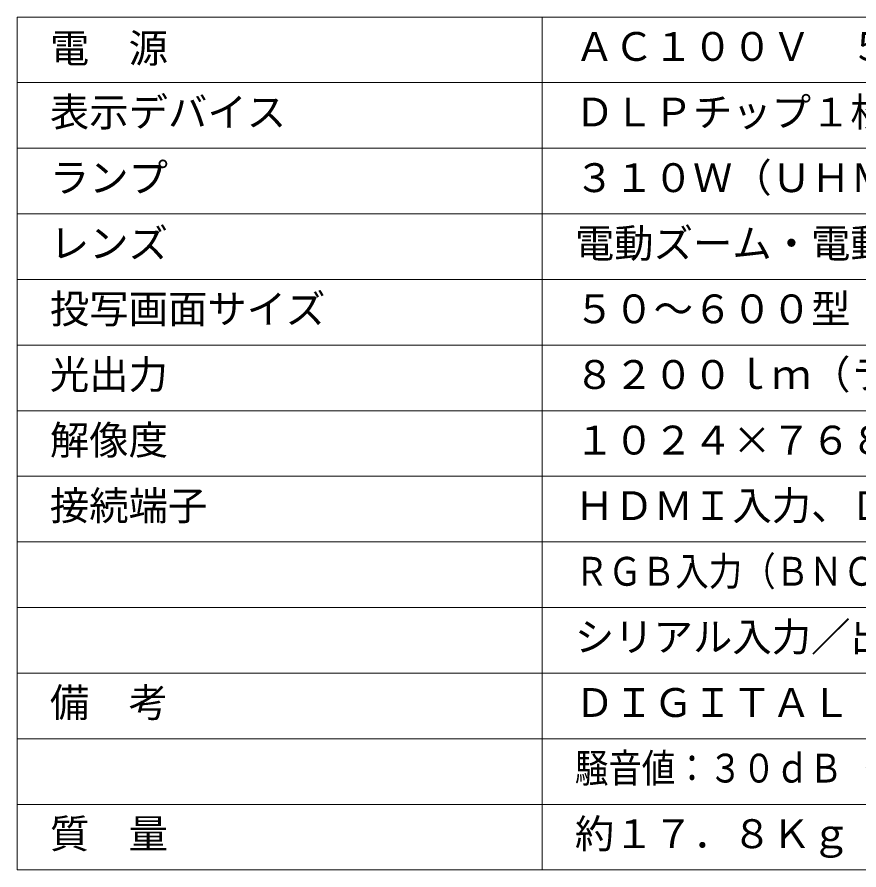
# Model space of a CAD drawing. Units: millimetres, scale not verified. Extents: x -63 to 62, y -56 to 57.
# Drawn here: x -62.5 to 1.6, y -56.5 to 8.5 of the extents above; entities that cross this region are included whole.
import ezdxf
from ezdxf.enums import TextEntityAlignment as Align

# ---------------------------------------------------------------- set-up
doc = ezdxf.new("R2010")
doc.units = ezdxf.units.MM
doc.header["$LTSCALE"] = 0.125
doc.layers.add('0-1_MOJI1', color=7, linetype='Continuous')
doc.layers.add('0-2_WAKU', color=1, linetype='Continuous', lineweight=18)
doc.styles.add('ＭＳ ゴシック', font='')
doc.styles.get('ＭＳ ゴシック').set_extended_font_data('MS Gothic')

msp = doc.modelspace()

# ---------------------------------------------------------------- linework, layer by layer
at = {"layer": '0-2_WAKU', "color": 4}
for p, q in [((-62.5005, 8.5061), (-62.5005, -56.4939)), ((62.4995, 8.5061), (-62.5005, 8.5061)), ((-22.5005, -56.4939), (-22.5005, 8.5061)), ((-62.5005, -56.4939), (62.4995, -56.4939))]:
    msp.add_line(p, q, dxfattribs=at)
at = {"layer": '0-2_WAKU'}
for p, q in [((-62.5005, 3.5061), (62.4995, 3.5061)), ((-62.5005, -1.4939), (62.4995, -1.4939)), ((-62.5005, -6.4939), (62.4995, -6.4939)), ((-62.5005, -11.4939), (62.4995, -11.4939)), ((-62.5005, -16.4939), (62.4995, -16.4939)), ((-62.5005, -21.4939), (62.4995, -21.4939)), ((-62.5005, -26.4939), (62.4995, -26.4939)), ((-62.5005, -31.4939), (62.4995, -31.4939)), ((-62.5005, -36.4939), (62.4995, -36.4939)), ((-62.5005, -41.4939), (62.4995, -41.4939)), ((-62.5005, -46.4939), (62.4995, -46.4939)), ((-62.5005, -51.4939), (62.4995, -51.4939))]:
    msp.add_line(p, q, dxfattribs=at)

# ---------------------------------------------------------------- texts
at = {"layer": '0-1_MOJI1', "style": 'ＭＳ ゴシック'}
for s, p in [('電\u3000源', (-60.0005, 4.3741)), ('ＡＣ１００Ｖ\u3000５０Ｈｚ／６０Ｈｚ', (-20.0005, 4.5061)), ('表示デバイス', (-60.0005, -0.4939)), ('ＤＬＰチップ１枚\u3000ＤＬＰ方式', (-20.0005, -0.4939)), ('ランプ', (-60.0005, -5.4939)), ('３１０Ｗ（ＵＨＭランプ\u3000２灯式）', (-20.0005, -5.4939)), ('レンズ', (-60.0005, -10.4939)), ('電動ズーム・電動フォーカスレンズ', (-20.0005, -10.4939)), ('投写画面サイズ', (-60.0005, -15.4939)), ('５０～６００型（アスペクト比\u3000４：３時）', (-20.0005, -15.4939)), ('光出力', (-60.0005, -20.4939)), ('８２００ｌｍ（ランプ２灯、ノーマルモード時）', (-20.0005, -20.4939)), ('解像度', (-60.0005, -25.4939)), ('１０２４×７６８ドット', (-20.0005, -25.4939)), ('接続端子', (-60.0005, -30.4939)), ('ＨＤＭＩ入力、ＤＶＩ－Ｄ入力、', (-20.0005, -30.4939)), ('シリアル入力／出力、リモート入力／出力、ＬＡＮ', (-20.0005, -40.4939)), ('備\u3000考\u3000', (-60.0005, -45.4939)), ('ＤＩＧＩＴＡＬ\u3000ＬＩＮＫ（ＬＡＮと共用）、', (-20.0005, -45.4939)), ('質\u3000量', (-60.0005, -55.4939)), ('約１７．８Ｋｇ', (-20.0005, -55.4939))]:
    msp.add_text(s, height=2.199, dxfattribs=at).set_placement(p, align=Align.BOTTOM_LEFT)
at = {"layer": '0-1_MOJI1', "style": 'ＭＳ ゴシック', "width": 0.85}
for s, p in [('ＲＧＢ入力（ＢＮＣ×５／高密度Ｄ－Ｓｕｂ１５Ｐ・メス）、', (-20.0005, -35.4939)), ('騒音値：３０ｄＢ（ノーマルモード時）、バックアップ機能', (-20.0005, -50.4939))]:
    msp.add_text(s, height=2.199, dxfattribs=at).set_placement(p, align=Align.BOTTOM_LEFT)

doc.saveas('drawing.dxf')
